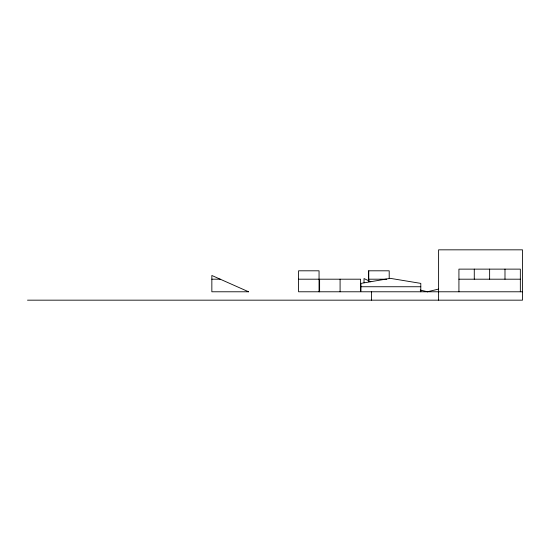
<?xml version="1.0" encoding="UTF-8"?>
<svg xmlns="http://www.w3.org/2000/svg" width="550" height="550" viewBox="0 0 550 550"><rect width="100%" height="100%" fill="white"/><g stroke="black" fill="none" stroke-linecap="round" stroke-linejoin="round"><path stroke-width="0.82" d="M427.371 291.782L438.646 289.066M211.846 279.194L220.234 279.194M298.581 279.194L319.055 279.194M368.727 279.194L386.636 279.194M458.927 279.194L520.341 279.194M360.972 286.743L420.791 286.743M522.5 291.782L360.972 291.782L360.972 283.387L390.321 278.355L420.791 283.387L420.791 291.782M27.5 300.169L522.5 300.169L522.5 249.831L438.604 249.831L438.604 300.169M420.234 290.029L427.494 291.775M370.837 281.779L364.024 278.541L364.024 282.734M520.341 291.782L520.341 269.129L458.927 269.129L458.927 291.782M504.989 269.129L504.989 279.194M489.631 269.129L489.631 279.194M474.279 269.129L474.279 279.194M389.201 278.355L389.201 270.806L368.631 270.806L368.631 280.871M371.484 291.782L371.484 300.169M368.727 270.806L368.727 281.71M340.086 279.194L340.086 291.782M319.612 291.782L319.612 279.194L360.559 279.194L360.559 291.782L298.581 291.782L298.581 270.806L319.055 270.806L319.055 291.782M248.593 291.782L211.846 291.782L211.846 275.474L248.593 291.782"/></g></svg>
